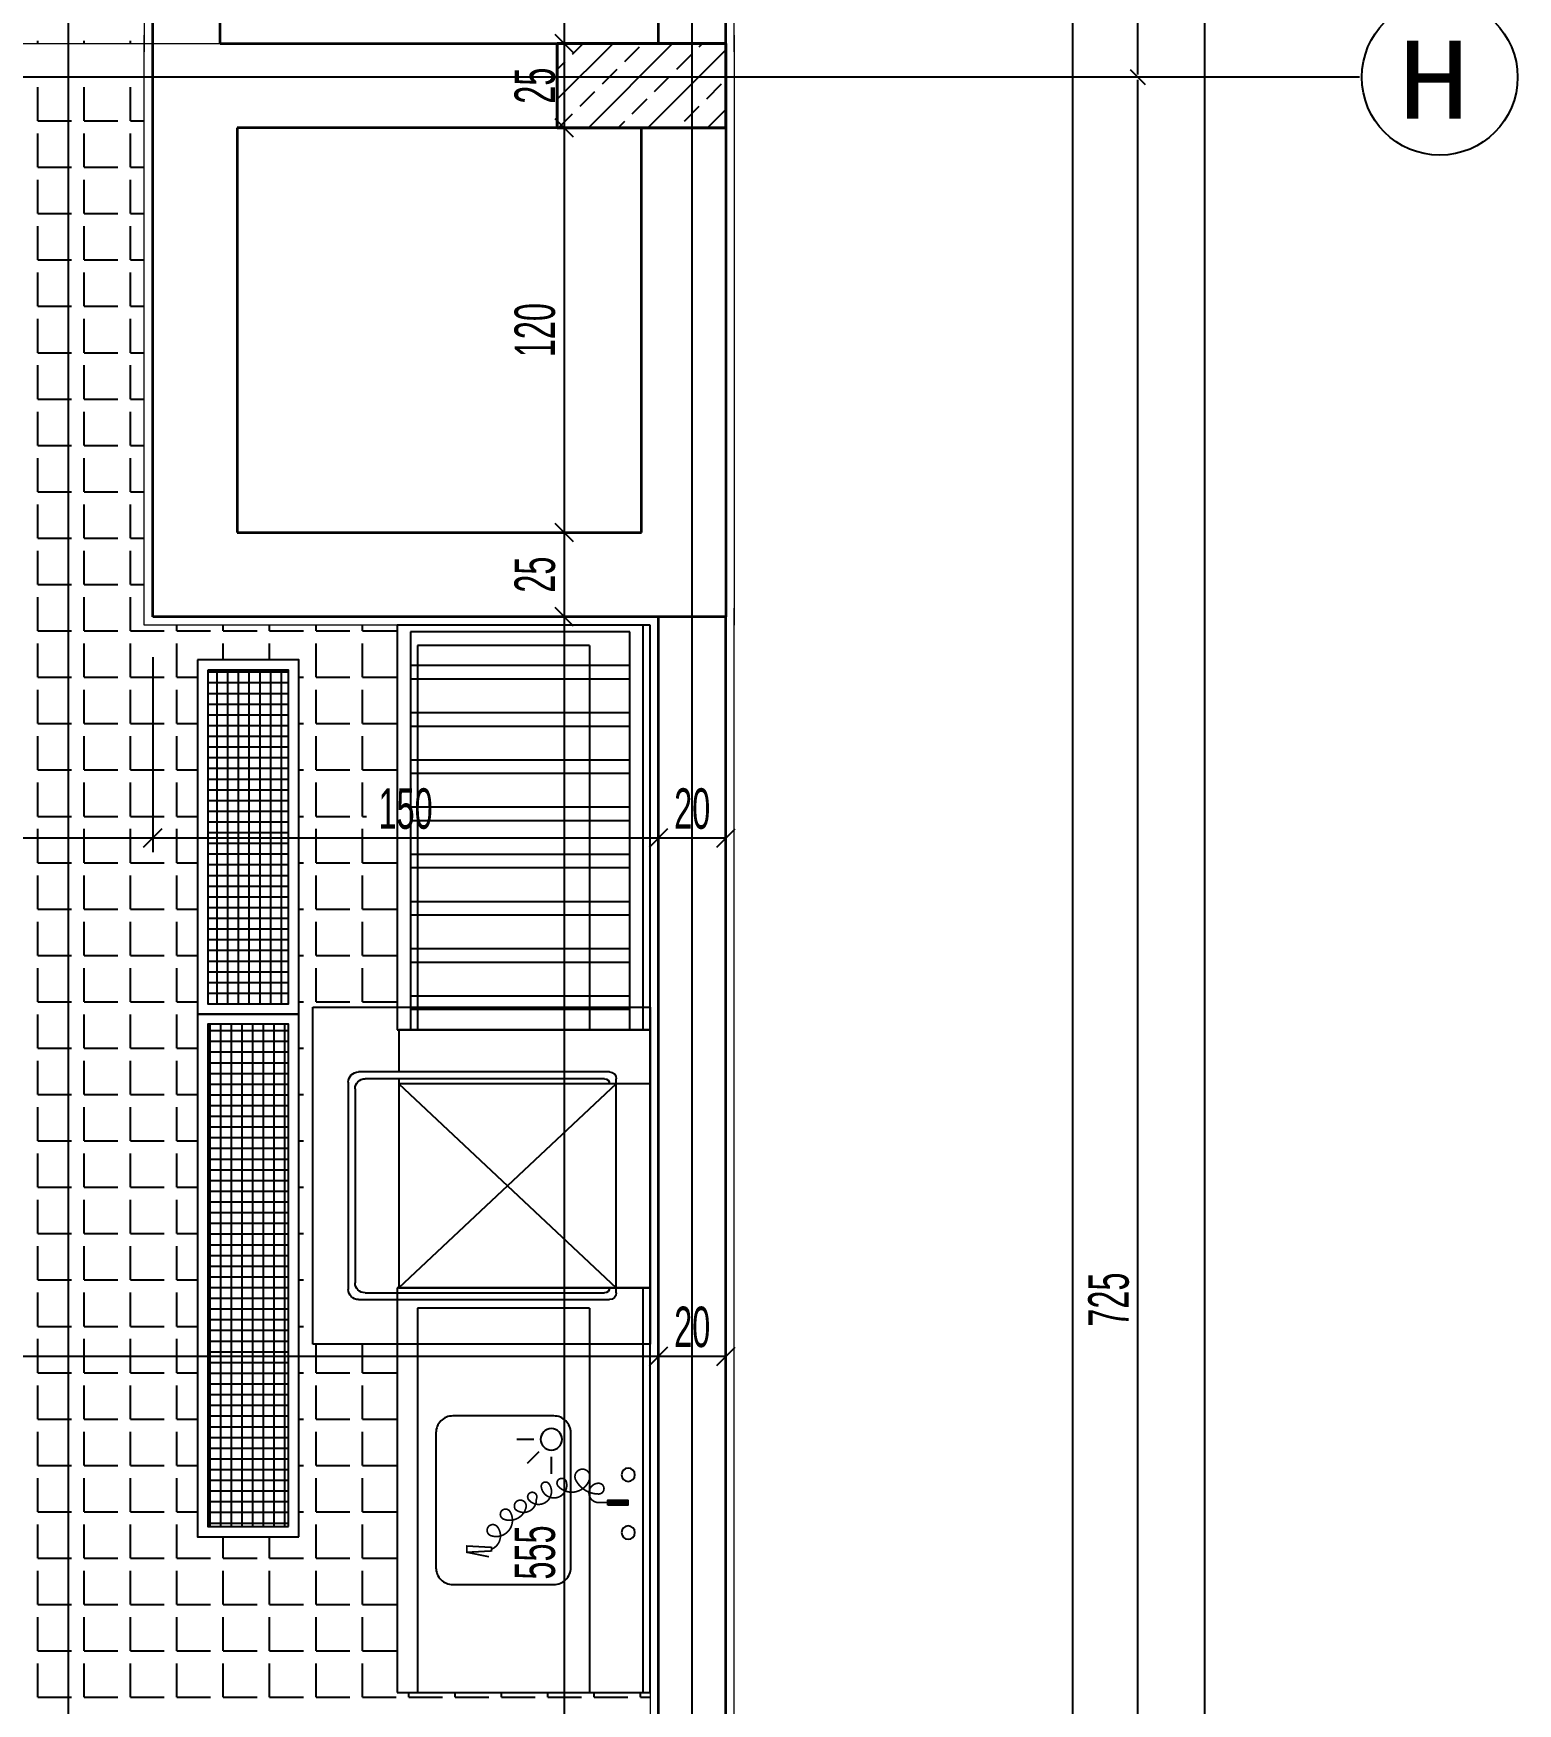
# Model space of a CAD drawing. Header units: inches. Extents: x -7543 to -822, y 102837 to 190349.
# Drawn here: x -835.2475 to -835.1594, y 102837.0292 to 102837.1283 of the extents above; entities that cross this region are included whole.
import ezdxf

# ---------------------------------------------------------------- set-up
doc = ezdxf.new("R2010")
doc.units = ezdxf.units.IN
doc.header["$MEASUREMENT"] = 0
for name, pattern in [('__ZG_T_P__9', [22, 1, -10, 1, -10]), ('DASHDOTX2', [2, 1, -0.5, 0, -0.5]), ('DASHED', [19.05, 12.7, -6.35]), ('DASHED2', [9.525, 6.35, -3.175])]:
    doc.linetypes.add(name, pattern=pattern)
doc.layers.get('0').update_dxf_attribs({"lineweight": 25})
doc.layers.get('Defpoints').update_dxf_attribs({"lineweight": 25})
for name, color, linetype, lineweight in [('AKS', 1, 'Continuous', 25), ('ICOL', 55, 'Continuous', 25), ('İZ DÜŞÜM', 253, 'Continuous', 20), ('KOLON', 2, 'Continuous', 40), ('SIVA', 150, 'Continuous', 15), ('TARAMA', 8, 'Continuous', 25)]:
    doc.layers.add(name, color=color, linetype=linetype, lineweight=lineweight)
doc.layers.add('DUVAR', color=7, linetype='Continuous', lineweight=35, true_color=0xfc4642)
doc.styles.add('ISIM', font='monos.ttf', dxfattribs={"width": 1.1, "height": 200})
doc.styles.add('OLCU', font='tromand.shx', dxfattribs={"width": 0.6, "height": 12})

# ---------------------------------------------------------------- blocks, each defined once
blk = doc.blocks.new('_Oblique')
at = {"color": 0, "linetype": 'ByBlock', "lineweight": -2}
blk.add_line((-0.5, -0.5), (0.5, 0.5), dxfattribs=at)
blk = doc.blocks.new('D')
at = {"layer": 'ICOL'}
for p, q in [((2.83, 2.83), (-2.83, -2.83)), ((0, 3), (0, -25))]:
    blk.add_line(p, q, dxfattribs=at)
blk = doc.blocks.new('E')
at = {"layer": 'ICOL'}
for p, q in [((0, -3), (0, 25)), ((-2.83, -2.83), (2.83, 2.83))]:
    blk.add_line(p, q, dxfattribs=at)
blk = doc.blocks.new('BYM1000')
for p, q in [((0, 0), (76.5, 0)), ((0, -74.5), (0, 0)), ((60.5, 0), (60.5, -74.5)), ((76.5, 0), (76.5, -74.5)), ((-3.5, -86.5), (-3.5, -12)), ((-1.5, -10), (0, -10)), ((-1.5, -84.5), (-1.5, -13.5)), ((0, -10), (60.5, -10)), ((60.5, -74.5), (0, -10)), ((60.5, -10), (0, -74.5)), ((0, -12), (0, -12)), ((60.5, -10), (62, -10)), ((60.5, -12), (60.5, -12)), ((62, -13.5), (62, -84.5)), ((64, -12), (64, -86.5)), ((60.5, -74.5), (0, -74.5)), ((62, -74.5), (60.5, -74.5)), ((76.5, -74.5), (64, -74.5)), ((59, -87.5), (1.5, -87.5)), ((61, -89.5), (-0.5, -89.5))]:
    blk.add_line(p, q)
for centre, radius, start, end in [((-1.5, -12), 2, 90, 180), ((0, -13.5), 1.5, 90, 180), ((60.5, -13.5), 1.5, 0, 90), ((62, -12), 2, 0, 90), ((-0.5, -86.5), 3, 180, 270), ((1.5, -84.5), 3, 180, 270), ((59, -84.5), 3, 270, 0), ((61, -86.5), 3, 270, 0)]:
    blk.add_arc(centre, radius, start, end)
blk = doc.blocks.new('MGT1275')
for p, q in [((0, 75), (120, 75)), ((0, 0), (0, 75)), ((120, 75), (120, 0)), ((0, 73), (120, 73)), ((114, 57), (0, 57)), ((114, 57), (114, 6)), ((69.87, 45.72), (64.87, 45.72)), ((71.38, 42.05), (67.85, 38.51)), ((75.05, 40.53), (75.05, 35.53)), ((114, 6), (0, 6)), ((120, 0), (0, 0))]:
    blk.add_line(p, q)
at = {"const_width": 0.5}
blk.add_lwpolyline([(56.31, 68.39), (56.31, 59.75, 1), (62.03, 59.75, 1), (58.84, 59.75, 0.280167), (62.96, 52.98, 1.478824), (63.36, 57.1, 0.577449), (61.1, 47.79, 1.293458), (62.43, 50.18, 1.060492), (60.96, 42.74, 0.772418), (61.89, 45, 0.971628), (57.11, 39.02, 1.865249), (57.37, 41.28, 0.666045), (54.32, 35.03, 1.5153), (54.85, 38.22, 0.453906), (51.39, 31.57, 1.379367), (53.65, 33.44, 0.703915), (46.47, 27.85, 1.347306), (49.13, 29.71, 0.495906), (42.48, 27.99, -0.321344)], format="xyb", dxfattribs=at)
blk.add_lwpolyline([(55.49, 62.49), (57.05, 62.49), (57.05, 68.41), (55.49, 68.41)], close=True)
blk.add_lwpolyline([(32, 16.5), (32, 46.5, -0.414214), (37, 51.5), (77, 51.5, -0.414214), (82, 46.5), (82, 16.5, -0.414214), (77, 11.5), (37, 11.5, -0.414214)], format="xyb", close=True)
blk.add_lwpolyline([(41.56, 20.7), (40.23, 27.22)], dxfattribs=at)
blk.add_lwpolyline([(41.56, 20.7), (43.42, 20.7), (43.02, 28.01), (41.96, 28.01)], close=True, dxfattribs=at)
for centre, radius in [((47.4, 68.53), 1.99), ((64.55, 68.53), 1.99), ((75.05, 45.72), 3.19)]:
    blk.add_circle(centre, radius)
blk.add_solid([(57.05, 62.49), (55.49, 62.49), (57.05, 68.41), (55.49, 68.41)])
blk = doc.blocks.new('MCTP1275')
for p, q in [((0, 0), (0, 75)), ((0, 75), (120, 75)), ((120, 75), (120, 0)), ((0, 73), (120, 73)), ((114, 57), (0, 57)), ((114, 57), (114, 6)), ((114, 6), (0, 6)), ((120, 0), (0, 0))]:
    blk.add_line(p, q)
at = {"linetype": 'DASHED'}
for p, q in [((0, 69), (118, 69)), ((6, 69), (6, 4)), ((10, 69), (10, 4)), ((20, 69), (20, 4)), ((24, 69), (24, 4)), ((34, 69), (34, 4)), ((38, 69), (38, 4)), ((48, 69), (48, 4)), ((52, 69), (52, 4)), ((62, 69), (62, 4)), ((66, 69), (66, 4)), ((76, 69), (76, 4)), ((80, 69), (80, 4)), ((90, 69), (90, 4)), ((94, 69), (94, 4)), ((104, 69), (104, 4)), ((108, 69), (108, 4)), ((118, 69), (118, 4)), ((118, 4), (0, 4))]:
    blk.add_line(p, q, dxfattribs=at)

msp = doc.modelspace()

# ---------------------------------------------------------------- hatches: boundary and pattern name
at = {"ltscale": 5}
h = msp.add_hatch(dxfattribs=at)
h.set_pattern_fill('NET', color=256, scale=0.0002, angle=-90, style=0)
h.set_pattern_definition([(270, (-838.5239644, 102832.98068994), (0.000635, -1e-19), []), (360, (-838.5239644, 102832.98068994), (2e-19, 0.000635), [])])
h.paths.add_polyline_path([(-835.232332, 102837.090522), (-835.237132, 102837.090522), (-835.237132, 102837.070722), (-835.232332, 102837.070722)])
h = msp.add_hatch(dxfattribs=at)
h.set_pattern_fill('NET', color=256, scale=0.0002, angle=90, style=0)
h.set_pattern_definition([(90, (-831.9375348, 102841.14965097), (-0.000635, 4e-20), []), (180, (-831.9375348, 102841.14965097), (-8e-20, -0.000635), [])])
h.paths.add_polyline_path([(-835.237132, 102837.039722), (-835.232332, 102837.039722), (-835.232332, 102837.069522), (-835.237132, 102837.069522)])

# ---------------------------------------------------------------- linework, layer by layer
for points in [[(-835.237732, 102837.091122), (-835.237732, 102837.070122), (-835.231732, 102837.070122), (-835.231732, 102837.091122)], [(-835.237132, 102837.090522), (-835.237132, 102837.070722), (-835.232332, 102837.070722), (-835.232332, 102837.090522)], [(-835.231732, 102837.039122), (-835.231732, 102837.070122), (-835.237732, 102837.070122), (-835.237732, 102837.039122)], [(-835.232332, 102837.039722), (-835.232332, 102837.069522), (-835.237132, 102837.069522), (-835.237132, 102837.039722)]]:
    msp.add_lwpolyline(points, close=True, dxfattribs=at)
at = {"linetype": 'DASHED2', "ltscale": 2}
msp.add_lwpolyline([(-835.230892, 102837.050534), (-835.230892, 102837.070534), (-835.210892, 102837.070534), (-835.210892, 102837.050534)], close=True, dxfattribs=at)
at = {"layer": 'AKS', "linetype": 'DASHDOTX2', "ltscale": 10}
for p, q in [((-835.245392, 102836.740537), (-835.245392, 102837.226847)), ((-835.208392, 102836.740537), (-835.208392, 102837.226847)), ((-835.168803, 102837.125684), (-835.588892, 102837.125684))]:
    msp.add_line(p, q, dxfattribs=at)
at = {"layer": 'AKS', "color": 0}
msp.add_circle((-835.164048, 102837.125684), 0.00462, dxfattribs=at)
at = {"layer": 'Defpoints', "color": 6}
for p, q in [((-835.236392, 102837.187684), (-835.236392, 102837.127685)), ((-835.236392, 102837.127685), (-835.206392, 102837.127684)), ((-835.206392, 102837.127684), (-835.206392, 102836.777684))]:
    msp.add_line(p, q, dxfattribs=at)
at = {"layer": 'Defpoints', "color": 3}
for p, q in [((-835.240392, 102837.127684), (-835.240392, 102837.183686)), ((-835.240392, 102837.093684), (-835.240392, 102837.127684)), ((-835.236392, 102837.093684), (-835.240392, 102837.093684)), ((-835.230392, 102837.093684), (-835.236392, 102837.093684)), ((-835.216392, 102837.093684), (-835.230392, 102837.093684)), ((-835.210392, 102837.093684), (-835.216392, 102837.093684)), ((-835.210392, 102836.975684), (-835.210392, 102837.093684))]:
    msp.add_line(p, q, dxfattribs=at)
at = {"layer": 'DUVAR'}
for p, q in [((-835.206392, 102837.127685), (-835.206392, 102837.187687)), ((-835.210392, 102837.127685), (-835.210392, 102837.183687)), ((-835.240392, 102837.127685), (-835.240392, 102837.133684)), ((-835.236392, 102837.127685), (-835.236392, 102837.133684)), ((-835.240392, 102837.093684), (-835.240392, 102837.127684)), ((-835.236392, 102837.127684), (-835.216392, 102837.127684)), ((-835.235392, 102837.122684), (-835.235392, 102837.098684)), ((-835.216392, 102837.122684), (-835.235392, 102837.122684)), ((-835.211392, 102837.098684), (-835.211392, 102837.122684)), ((-835.206392, 102837.122684), (-835.206392, 102837.114684)), ((-835.206392, 102837.114684), (-835.206392, 102837.093684)), ((-835.235392, 102837.098684), (-835.230392, 102837.098684)), ((-835.230392, 102837.098685), (-835.216392, 102837.098685)), ((-835.216392, 102837.098684), (-835.211392, 102837.098684)), ((-835.236392, 102837.093684), (-835.240392, 102837.093684)), ((-835.230392, 102837.093684), (-835.236392, 102837.093684)), ((-835.216392, 102837.093684), (-835.230392, 102837.093684)), ((-835.210392, 102837.093684), (-835.216392, 102837.093684)), ((-835.210392, 102836.975684), (-835.210392, 102837.093685)), ((-835.206392, 102837.093684), (-835.210392, 102837.093684)), ((-835.206392, 102836.973684), (-835.206392, 102837.093685))]:
    msp.add_line(p, q, dxfattribs=at)
at = {"layer": 'ICOL'}
for p, q in [((-835.18581, 102836.77784), (-835.18581, 102837.187531)), ((-835.181952, 102837.12584), (-835.181952, 102837.185529)), ((-835.17798, 102836.77984), (-835.17798, 102837.185529)), ((-835.215986, 102837.183686), (-835.215986, 102837.127684)), ((-835.215986, 102837.127684), (-835.215986, 102837.122684)), ((-835.181952, 102836.98084), (-835.181952, 102837.125528)), ((-835.215986, 102837.122684), (-835.215986, 102837.098684)), ((-835.215986, 102837.098684), (-835.215986, 102837.093684)), ((-835.215986, 102837.093684), (-835.215986, 102836.982684)), ((-835.357892, 102837.080563), (-835.240392, 102837.080563)), ((-835.240392, 102837.080563), (-835.210392, 102837.080563)), ((-835.210392, 102837.080563), (-835.206392, 102837.080563)), ((-835.357892, 102837.049821), (-835.210392, 102837.049821)), ((-835.210392, 102837.049821), (-835.206392, 102837.049821))]:
    msp.add_line(p, q, dxfattribs=at)
at = {"layer": 'ICOL', "color": 53}
for p, q in [((-835.217241, 102837.127684), (-835.216826, 102837.127684)), ((-835.217241, 102837.127684), (-835.216826, 102837.127684)), ((-835.217702, 102837.122684), (-835.216826, 102837.122684)), ((-835.217702, 102837.122684), (-835.216826, 102837.122684)), ((-835.216292, 102837.098684), (-835.216826, 102837.098684)), ((-835.216292, 102837.098684), (-835.216826, 102837.098684)), ((-835.215792, 102837.093684), (-835.216826, 102837.093684)), ((-835.215792, 102837.093684), (-835.216826, 102837.093684)), ((-835.240392, 102837.091284), (-835.240392, 102837.079723)), ((-835.240392, 102837.091284), (-835.240392, 102837.079723)), ((-835.210392, 102837.082469), (-835.210392, 102837.081403)), ((-835.210392, 102837.082469), (-835.210392, 102837.081403)), ((-835.206392, 102837.082631), (-835.206392, 102837.081403)), ((-835.210392, 102837.048418), (-835.210392, 102837.050661)), ((-835.210392, 102837.048418), (-835.210392, 102837.050661)), ((-835.206392, 102837.048837), (-835.206392, 102837.050661))]:
    msp.add_line(p, q, dxfattribs=at)
at = {"layer": 'İZ DÜŞÜM', "linetype": '__ZG_T_P__9'}
for p, q in [((-835.418892, 102837.127684), (-835.206392, 102837.127684)), ((-835.206392, 102837.127684), (-835.206392, 102836.777684))]:
    msp.add_line(p, q, dxfattribs=at)
at = {"layer": 'KOLON'}
for p, q in [((-835.216392, 102837.127684), (-835.206392, 102837.127684)), ((-835.216392, 102837.122684), (-835.216392, 102837.127684)), ((-835.216392, 102837.127684), (-835.206392, 102837.127684)), ((-835.206392, 102837.127684), (-835.206392, 102837.122684)), ((-835.206392, 102837.127684), (-835.206392, 102837.122684)), ((-835.211392, 102837.122684), (-835.216392, 102837.122684)), ((-835.206392, 102837.122684), (-835.216392, 102837.122684))]:
    msp.add_line(p, q, dxfattribs=at)
at = {"layer": 'SIVA'}
for p, q in [((-835.205892, 102837.127184), (-835.205892, 102837.188186)), ((-835.240892, 102837.183186), (-835.240892, 102837.127184)), ((-835.240892, 102837.093184), (-835.240892, 102837.128184)), ((-835.205892, 102837.128184), (-835.205892, 102837.114684)), ((-835.205892, 102837.114684), (-835.205892, 102837.093184)), ((-835.205892, 102836.975184), (-835.205892, 102837.094184)), ((-835.236392, 102837.093184), (-835.240892, 102837.093184)), ((-835.216892, 102837.093184), (-835.236392, 102837.093184)), ((-835.210892, 102837.093184), (-835.216892, 102837.093184)), ((-835.210892, 102837.093184), (-835.210892, 102836.976184))]:
    msp.add_line(p, q, dxfattribs=at)
at = {"layer": 'TARAMA'}
for p, q in [((-835.247207, 102837.127684), (-835.247207, 102837.127847)), ((-835.244457, 102837.127684), (-835.244457, 102837.127847)), ((-835.241707, 102837.127684), (-835.241707, 102837.127847)), ((-835.216392, 102837.124378), (-835.213086, 102837.127684)), ((-835.215485, 102837.127053), (-835.214854, 102837.127684)), ((-835.21455, 102837.122684), (-835.20955, 102837.127684)), ((-835.212391, 102837.126611), (-835.211508, 102837.127495)), ((-835.211015, 102837.122684), (-835.206392, 102837.127307)), ((-835.209298, 102837.126169), (-835.208414, 102837.127053)), ((-835.207972, 102837.127495), (-835.207783, 102837.127684)), ((-835.216392, 102837.126146), (-835.215927, 102837.126611)), ((-835.213717, 102837.125285), (-835.212833, 102837.126169)), ((-835.247207, 102837.123097), (-835.247207, 102837.125097)), ((-835.244457, 102837.123097), (-835.244457, 102837.125097)), ((-835.241707, 102837.123097), (-835.241707, 102837.125097)), ((-835.215043, 102837.123959), (-835.214159, 102837.124843)), ((-835.210624, 102837.124843), (-835.20974, 102837.125727)), ((-835.20753, 102837.124401), (-835.206646, 102837.125285)), ((-835.21195, 102837.123517), (-835.211066, 102837.124401)), ((-835.208856, 102837.123075), (-835.207972, 102837.123959)), ((-835.247207, 102837.123097), (-835.245392, 102837.123097)), ((-835.245392, 102837.123097), (-835.245207, 102837.123097)), ((-835.244457, 102837.123097), (-835.242457, 102837.123097)), ((-835.241707, 102837.123097), (-835.240892, 102837.123097)), ((-835.216318, 102837.122684), (-835.215485, 102837.123517)), ((-835.212783, 102837.122684), (-835.212391, 102837.123075)), ((-835.207479, 102837.122684), (-835.206392, 102837.123771)), ((-835.247207, 102837.120347), (-835.247207, 102837.122347)), ((-835.244457, 102837.120347), (-835.244457, 102837.122347)), ((-835.241707, 102837.120347), (-835.241707, 102837.122347)), ((-835.247207, 102837.120347), (-835.245392, 102837.120347)), ((-835.245392, 102837.120347), (-835.245207, 102837.120347)), ((-835.244457, 102837.120347), (-835.242457, 102837.120347)), ((-835.241707, 102837.120347), (-835.240892, 102837.120347)), ((-835.247207, 102837.117597), (-835.247207, 102837.119597)), ((-835.244457, 102837.117597), (-835.244457, 102837.119597)), ((-835.241707, 102837.117597), (-835.241707, 102837.119597)), ((-835.247207, 102837.117597), (-835.245392, 102837.117597)), ((-835.245392, 102837.117597), (-835.245207, 102837.117597)), ((-835.244457, 102837.117597), (-835.242457, 102837.117597)), ((-835.241707, 102837.117597), (-835.240892, 102837.117597)), ((-835.247207, 102837.114847), (-835.247207, 102837.116847)), ((-835.244457, 102837.114847), (-835.244457, 102837.116847)), ((-835.241707, 102837.114847), (-835.241707, 102837.116847)), ((-835.247207, 102837.114847), (-835.245392, 102837.114847)), ((-835.247207, 102837.112097), (-835.247207, 102837.114097)), ((-835.245392, 102837.114847), (-835.245207, 102837.114847)), ((-835.244457, 102837.114847), (-835.242457, 102837.114847)), ((-835.244457, 102837.112097), (-835.244457, 102837.114097)), ((-835.241707, 102837.114847), (-835.240892, 102837.114847)), ((-835.241707, 102837.112097), (-835.241707, 102837.114097)), ((-835.247207, 102837.112097), (-835.245392, 102837.112097)), ((-835.245392, 102837.112097), (-835.245207, 102837.112097)), ((-835.244457, 102837.112097), (-835.242457, 102837.112097)), ((-835.241707, 102837.112097), (-835.240892, 102837.112097)), ((-835.247207, 102837.109347), (-835.247207, 102837.111347)), ((-835.244457, 102837.109347), (-835.244457, 102837.111347)), ((-835.241707, 102837.109347), (-835.241707, 102837.111347)), ((-835.247207, 102837.109347), (-835.245392, 102837.109347)), ((-835.245392, 102837.109347), (-835.245207, 102837.109347)), ((-835.244457, 102837.109347), (-835.242457, 102837.109347)), ((-835.241707, 102837.109347), (-835.240892, 102837.109347)), ((-835.247207, 102837.106597), (-835.247207, 102837.108597)), ((-835.244457, 102837.106597), (-835.244457, 102837.108597)), ((-835.241707, 102837.106597), (-835.241707, 102837.108597)), ((-835.247207, 102837.106597), (-835.245392, 102837.106597)), ((-835.245392, 102837.106597), (-835.245207, 102837.106597)), ((-835.244457, 102837.106597), (-835.242457, 102837.106597)), ((-835.241707, 102837.106597), (-835.240892, 102837.106597)), ((-835.247207, 102837.103847), (-835.247207, 102837.105847)), ((-835.244457, 102837.103847), (-835.244457, 102837.105847)), ((-835.241707, 102837.103847), (-835.241707, 102837.105847)), ((-835.247207, 102837.103847), (-835.245392, 102837.103847)), ((-835.247207, 102837.101097), (-835.247207, 102837.103097)), ((-835.245392, 102837.103847), (-835.245207, 102837.103847)), ((-835.244457, 102837.103847), (-835.242457, 102837.103847)), ((-835.244457, 102837.101097), (-835.244457, 102837.103097)), ((-835.241707, 102837.103847), (-835.240892, 102837.103847)), ((-835.241707, 102837.101097), (-835.241707, 102837.103097)), ((-835.247207, 102837.101097), (-835.245392, 102837.101097)), ((-835.245392, 102837.101097), (-835.245207, 102837.101097)), ((-835.244457, 102837.101097), (-835.242457, 102837.101097)), ((-835.241707, 102837.101097), (-835.240892, 102837.101097)), ((-835.247207, 102837.098347), (-835.247207, 102837.100347)), ((-835.244457, 102837.098347), (-835.244457, 102837.100347)), ((-835.241707, 102837.098347), (-835.241707, 102837.100347)), ((-835.247207, 102837.098347), (-835.245392, 102837.098347)), ((-835.245392, 102837.098347), (-835.245207, 102837.098347)), ((-835.244457, 102837.098347), (-835.242457, 102837.098347)), ((-835.241707, 102837.098347), (-835.240892, 102837.098347)), ((-835.247207, 102837.095597), (-835.247207, 102837.097597)), ((-835.244457, 102837.095597), (-835.244457, 102837.097597)), ((-835.241707, 102837.095597), (-835.241707, 102837.097597)), ((-835.247207, 102837.095597), (-835.245392, 102837.095597)), ((-835.245392, 102837.095597), (-835.245207, 102837.095597)), ((-835.244457, 102837.095597), (-835.242457, 102837.095597)), ((-835.241707, 102837.095597), (-835.240892, 102837.095597)), ((-835.247207, 102837.092847), (-835.247207, 102837.094847)), ((-835.244457, 102837.092847), (-835.244457, 102837.094847)), ((-835.241707, 102837.092847), (-835.241707, 102837.094847)), ((-835.238957, 102837.092847), (-835.238957, 102837.093184)), ((-835.236207, 102837.092847), (-835.236207, 102837.093184)), ((-835.233457, 102837.092847), (-835.233457, 102837.093184)), ((-835.230707, 102837.092847), (-835.230707, 102837.093184)), ((-835.227957, 102837.092847), (-835.227957, 102837.093184)), ((-835.247207, 102837.092847), (-835.245392, 102837.092847)), ((-835.247207, 102837.090097), (-835.247207, 102837.092097)), ((-835.245392, 102837.092847), (-835.245207, 102837.092847)), ((-835.244457, 102837.092847), (-835.242457, 102837.092847)), ((-835.244457, 102837.090097), (-835.244457, 102837.092097)), ((-835.241707, 102837.092847), (-835.239707, 102837.092847)), ((-835.241707, 102837.090097), (-835.241707, 102837.092097)), ((-835.238957, 102837.092847), (-835.236957, 102837.092847)), ((-835.238957, 102837.090097), (-835.238957, 102837.092097)), ((-835.236207, 102837.092847), (-835.234207, 102837.092847)), ((-835.236207, 102837.091122), (-835.236207, 102837.092097)), ((-835.233457, 102837.092847), (-835.231457, 102837.092847)), ((-835.233457, 102837.091122), (-835.233457, 102837.092097)), ((-835.230707, 102837.092847), (-835.228707, 102837.092847)), ((-835.230707, 102837.090097), (-835.230707, 102837.092097)), ((-835.227957, 102837.092847), (-835.225957, 102837.092847)), ((-835.227957, 102837.090097), (-835.227957, 102837.092097)), ((-835.247207, 102837.090097), (-835.245392, 102837.090097)), ((-835.247207, 102837.087347), (-835.247207, 102837.089347)), ((-835.245392, 102837.090097), (-835.245207, 102837.090097)), ((-835.244457, 102837.090097), (-835.242457, 102837.090097)), ((-835.244457, 102837.087347), (-835.244457, 102837.089347)), ((-835.241707, 102837.090097), (-835.239707, 102837.090097)), ((-835.241707, 102837.087347), (-835.241707, 102837.089347)), ((-835.238957, 102837.090097), (-835.237732, 102837.090097)), ((-835.238957, 102837.087347), (-835.238957, 102837.089347)), ((-835.231732, 102837.090097), (-835.231457, 102837.090097)), ((-835.230707, 102837.090097), (-835.228707, 102837.090097)), ((-835.230707, 102837.087347), (-835.230707, 102837.089347)), ((-835.227957, 102837.090097), (-835.225957, 102837.090097)), ((-835.227957, 102837.087347), (-835.227957, 102837.089347)), ((-835.247207, 102837.087347), (-835.245392, 102837.087347)), ((-835.245392, 102837.087347), (-835.245207, 102837.087347)), ((-835.244457, 102837.087347), (-835.242457, 102837.087347)), ((-835.241707, 102837.087347), (-835.239707, 102837.087347)), ((-835.238957, 102837.087347), (-835.237732, 102837.087347)), ((-835.231732, 102837.087347), (-835.231457, 102837.087347)), ((-835.230707, 102837.087347), (-835.228707, 102837.087347)), ((-835.227957, 102837.087347), (-835.225957, 102837.087347)), ((-835.247207, 102837.084597), (-835.247207, 102837.086597)), ((-835.244457, 102837.084597), (-835.244457, 102837.086597)), ((-835.241707, 102837.084597), (-835.241707, 102837.086597)), ((-835.238957, 102837.084597), (-835.238957, 102837.086597)), ((-835.230707, 102837.084597), (-835.230707, 102837.086597)), ((-835.227957, 102837.084597), (-835.227957, 102837.086597)), ((-835.247207, 102837.084597), (-835.245392, 102837.084597)), ((-835.245392, 102837.084597), (-835.245207, 102837.084597)), ((-835.244457, 102837.084597), (-835.242457, 102837.084597)), ((-835.241707, 102837.084597), (-835.239707, 102837.084597)), ((-835.238957, 102837.084597), (-835.237732, 102837.084597)), ((-835.231732, 102837.084597), (-835.231457, 102837.084597)), ((-835.230707, 102837.084597), (-835.228707, 102837.084597)), ((-835.227957, 102837.084597), (-835.225957, 102837.084597)), ((-835.247207, 102837.081847), (-835.247207, 102837.083847)), ((-835.244457, 102837.081847), (-835.244457, 102837.083847)), ((-835.241707, 102837.081847), (-835.241707, 102837.083847)), ((-835.238957, 102837.081847), (-835.238957, 102837.083847)), ((-835.230707, 102837.081847), (-835.230707, 102837.083847)), ((-835.227957, 102837.081847), (-835.227957, 102837.083847)), ((-835.247207, 102837.081847), (-835.245392, 102837.081847)), ((-835.245392, 102837.081847), (-835.245207, 102837.081847)), ((-835.244457, 102837.081847), (-835.242457, 102837.081847)), ((-835.241707, 102837.081847), (-835.239707, 102837.081847)), ((-835.238957, 102837.081847), (-835.237732, 102837.081847)), ((-835.231732, 102837.081847), (-835.231457, 102837.081847)), ((-835.230707, 102837.081847), (-835.228707, 102837.081847)), ((-835.227957, 102837.081847), (-835.227706, 102837.081847)), ((-835.247207, 102837.079097), (-835.247207, 102837.081097)), ((-835.244457, 102837.079097), (-835.244457, 102837.081097)), ((-835.241707, 102837.079097), (-835.241707, 102837.081097)), ((-835.238957, 102837.079097), (-835.238957, 102837.081097)), ((-835.230707, 102837.079097), (-835.230707, 102837.081097)), ((-835.227957, 102837.079097), (-835.227957, 102837.081097)), ((-835.247207, 102837.079097), (-835.245392, 102837.079097)), ((-835.247207, 102837.076347), (-835.247207, 102837.078347)), ((-835.245392, 102837.079097), (-835.245207, 102837.079097)), ((-835.244457, 102837.079097), (-835.242457, 102837.079097)), ((-835.244457, 102837.076347), (-835.244457, 102837.078347)), ((-835.241707, 102837.079097), (-835.239707, 102837.079097)), ((-835.241707, 102837.076347), (-835.241707, 102837.078347)), ((-835.238957, 102837.079097), (-835.237732, 102837.079097)), ((-835.238957, 102837.076347), (-835.238957, 102837.078347)), ((-835.231732, 102837.079097), (-835.231457, 102837.079097)), ((-835.230707, 102837.079097), (-835.228707, 102837.079097)), ((-835.230707, 102837.076347), (-835.230707, 102837.078347)), ((-835.227957, 102837.079097), (-835.225957, 102837.079097)), ((-835.227957, 102837.076347), (-835.227957, 102837.078347)), ((-835.247207, 102837.076347), (-835.245392, 102837.076347)), ((-835.245392, 102837.076347), (-835.245207, 102837.076347)), ((-835.244457, 102837.076347), (-835.242457, 102837.076347)), ((-835.241707, 102837.076347), (-835.239707, 102837.076347)), ((-835.238957, 102837.076347), (-835.237732, 102837.076347)), ((-835.231732, 102837.076347), (-835.231457, 102837.076347)), ((-835.230707, 102837.076347), (-835.228707, 102837.076347)), ((-835.227957, 102837.076347), (-835.225957, 102837.076347)), ((-835.247207, 102837.073597), (-835.247207, 102837.075597)), ((-835.244457, 102837.073597), (-835.244457, 102837.075597)), ((-835.241707, 102837.073597), (-835.241707, 102837.075597)), ((-835.238957, 102837.073597), (-835.238957, 102837.075597)), ((-835.230707, 102837.073597), (-835.230707, 102837.075597)), ((-835.227957, 102837.073597), (-835.227957, 102837.075597)), ((-835.247207, 102837.073597), (-835.245392, 102837.073597)), ((-835.245392, 102837.073597), (-835.245207, 102837.073597)), ((-835.244457, 102837.073597), (-835.242457, 102837.073597)), ((-835.241707, 102837.073597), (-835.239707, 102837.073597)), ((-835.238957, 102837.073597), (-835.237732, 102837.073597)), ((-835.231732, 102837.073597), (-835.231457, 102837.073597)), ((-835.230707, 102837.073597), (-835.228707, 102837.073597)), ((-835.227957, 102837.073597), (-835.225957, 102837.073597)), ((-835.247207, 102837.070847), (-835.247207, 102837.072847)), ((-835.244457, 102837.070847), (-835.244457, 102837.072847)), ((-835.241707, 102837.070847), (-835.241707, 102837.072847)), ((-835.238957, 102837.070847), (-835.238957, 102837.072847)), ((-835.230707, 102837.070847), (-835.230707, 102837.072847)), ((-835.227957, 102837.070847), (-835.227957, 102837.072847)), ((-835.247207, 102837.070847), (-835.245392, 102837.070847)), ((-835.245392, 102837.070847), (-835.245207, 102837.070847)), ((-835.244457, 102837.070847), (-835.242457, 102837.070847)), ((-835.241707, 102837.070847), (-835.239707, 102837.070847)), ((-835.238957, 102837.070847), (-835.237732, 102837.070847)), ((-835.231732, 102837.070847), (-835.231457, 102837.070847)), ((-835.230707, 102837.070847), (-835.228707, 102837.070847)), ((-835.227957, 102837.070847), (-835.225957, 102837.070847)), ((-835.247207, 102837.068097), (-835.247207, 102837.070097)), ((-835.244457, 102837.068097), (-835.244457, 102837.070097)), ((-835.241707, 102837.068097), (-835.241707, 102837.070097)), ((-835.238957, 102837.068097), (-835.238957, 102837.070097)), ((-835.247207, 102837.068097), (-835.245392, 102837.068097)), ((-835.247207, 102837.065347), (-835.247207, 102837.067347)), ((-835.245392, 102837.068097), (-835.245207, 102837.068097)), ((-835.244457, 102837.068097), (-835.242457, 102837.068097)), ((-835.244457, 102837.065347), (-835.244457, 102837.067347)), ((-835.241707, 102837.068097), (-835.239707, 102837.068097)), ((-835.241707, 102837.065347), (-835.241707, 102837.067347)), ((-835.238957, 102837.068097), (-835.237732, 102837.068097)), ((-835.238957, 102837.065347), (-835.238957, 102837.067347)), ((-835.231732, 102837.068097), (-835.231457, 102837.068097)), ((-835.247207, 102837.065347), (-835.245392, 102837.065347)), ((-835.245392, 102837.065347), (-835.245207, 102837.065347)), ((-835.244457, 102837.065347), (-835.242457, 102837.065347)), ((-835.241707, 102837.065347), (-835.239707, 102837.065347)), ((-835.238957, 102837.065347), (-835.237732, 102837.065347)), ((-835.231732, 102837.065347), (-835.231457, 102837.065347)), ((-835.247207, 102837.062597), (-835.247207, 102837.064597)), ((-835.244457, 102837.062597), (-835.244457, 102837.064597)), ((-835.241707, 102837.062597), (-835.241707, 102837.064597)), ((-835.238957, 102837.062597), (-835.238957, 102837.064597)), ((-835.247207, 102837.062597), (-835.245392, 102837.062597)), ((-835.245392, 102837.062597), (-835.245207, 102837.062597)), ((-835.244457, 102837.062597), (-835.242457, 102837.062597)), ((-835.241707, 102837.062597), (-835.239707, 102837.062597)), ((-835.238957, 102837.062597), (-835.237732, 102837.062597)), ((-835.231732, 102837.062597), (-835.231457, 102837.062597)), ((-835.247207, 102837.059847), (-835.247207, 102837.061847)), ((-835.244457, 102837.059847), (-835.244457, 102837.061847)), ((-835.241707, 102837.059847), (-835.241707, 102837.061847)), ((-835.238957, 102837.059847), (-835.238957, 102837.061847)), ((-835.247207, 102837.059847), (-835.245392, 102837.059847)), ((-835.245392, 102837.059847), (-835.245207, 102837.059847)), ((-835.244457, 102837.059847), (-835.242457, 102837.059847)), ((-835.241707, 102837.059847), (-835.239707, 102837.059847)), ((-835.238957, 102837.059847), (-835.237732, 102837.059847)), ((-835.231732, 102837.059847), (-835.231457, 102837.059847)), ((-835.247207, 102837.057097), (-835.247207, 102837.059097)), ((-835.244457, 102837.057097), (-835.244457, 102837.059097)), ((-835.241707, 102837.057097), (-835.241707, 102837.059097)), ((-835.238957, 102837.057097), (-835.238957, 102837.059097)), ((-835.247207, 102837.057097), (-835.245392, 102837.057097)), ((-835.245392, 102837.057097), (-835.245207, 102837.057097)), ((-835.244457, 102837.057097), (-835.242457, 102837.057097)), ((-835.241707, 102837.057097), (-835.239707, 102837.057097)), ((-835.238957, 102837.057097), (-835.237732, 102837.057097)), ((-835.231732, 102837.057097), (-835.231457, 102837.057097)), ((-835.247207, 102837.054347), (-835.247207, 102837.056347)), ((-835.244457, 102837.054347), (-835.244457, 102837.056347)), ((-835.241707, 102837.054347), (-835.241707, 102837.056347)), ((-835.238957, 102837.054347), (-835.238957, 102837.056347)), ((-835.247207, 102837.054347), (-835.245392, 102837.054347)), ((-835.247207, 102837.051597), (-835.247207, 102837.053597)), ((-835.245392, 102837.054347), (-835.245207, 102837.054347)), ((-835.244457, 102837.054347), (-835.242457, 102837.054347)), ((-835.244457, 102837.051597), (-835.244457, 102837.053597)), ((-835.241707, 102837.054347), (-835.239707, 102837.054347)), ((-835.241707, 102837.051597), (-835.241707, 102837.053597)), ((-835.238957, 102837.054347), (-835.237732, 102837.054347)), ((-835.238957, 102837.051597), (-835.238957, 102837.053597)), ((-835.231732, 102837.054347), (-835.231457, 102837.054347)), ((-835.247207, 102837.051597), (-835.245392, 102837.051597)), ((-835.245392, 102837.051597), (-835.245207, 102837.051597)), ((-835.244457, 102837.051597), (-835.242457, 102837.051597)), ((-835.241707, 102837.051597), (-835.239707, 102837.051597)), ((-835.238957, 102837.051597), (-835.237732, 102837.051597)), ((-835.231732, 102837.051597), (-835.231457, 102837.051597)), ((-835.247207, 102837.048847), (-835.247207, 102837.050847)), ((-835.244457, 102837.048847), (-835.244457, 102837.050847)), ((-835.241707, 102837.048847), (-835.241707, 102837.050847)), ((-835.238957, 102837.048847), (-835.238957, 102837.050847)), ((-835.230707, 102837.048847), (-835.230707, 102837.050534)), ((-835.227957, 102837.048847), (-835.227957, 102837.050534)), ((-835.247207, 102837.048847), (-835.245392, 102837.048847)), ((-835.245392, 102837.048847), (-835.245207, 102837.048847)), ((-835.244457, 102837.048847), (-835.242457, 102837.048847)), ((-835.241707, 102837.048847), (-835.239707, 102837.048847)), ((-835.238957, 102837.048847), (-835.237732, 102837.048847)), ((-835.231732, 102837.048847), (-835.231457, 102837.048847)), ((-835.230707, 102837.048847), (-835.228707, 102837.048847)), ((-835.227957, 102837.048847), (-835.225957, 102837.048847)), ((-835.247207, 102837.046097), (-835.247207, 102837.048097)), ((-835.244457, 102837.046097), (-835.244457, 102837.048097)), ((-835.241707, 102837.046097), (-835.241707, 102837.048097)), ((-835.238957, 102837.046097), (-835.238957, 102837.048097)), ((-835.230707, 102837.046097), (-835.230707, 102837.048097)), ((-835.227957, 102837.046097), (-835.227957, 102837.048097)), ((-835.247207, 102837.046097), (-835.245392, 102837.046097)), ((-835.245392, 102837.046097), (-835.245207, 102837.046097)), ((-835.244457, 102837.046097), (-835.242457, 102837.046097)), ((-835.241707, 102837.046097), (-835.239707, 102837.046097)), ((-835.238957, 102837.046097), (-835.237732, 102837.046097)), ((-835.231732, 102837.046097), (-835.231457, 102837.046097)), ((-835.230707, 102837.046097), (-835.228707, 102837.046097)), ((-835.227957, 102837.046097), (-835.225957, 102837.046097)), ((-835.247207, 102837.043347), (-835.247207, 102837.045347)), ((-835.244457, 102837.043347), (-835.244457, 102837.045347)), ((-835.241707, 102837.043347), (-835.241707, 102837.045347)), ((-835.238957, 102837.043347), (-835.238957, 102837.045347)), ((-835.230707, 102837.043347), (-835.230707, 102837.045347)), ((-835.227957, 102837.043347), (-835.227957, 102837.045347)), ((-835.247207, 102837.043347), (-835.245392, 102837.043347)), ((-835.247207, 102837.040597), (-835.247207, 102837.042597)), ((-835.245392, 102837.043347), (-835.245207, 102837.043347)), ((-835.244457, 102837.043347), (-835.242457, 102837.043347)), ((-835.244457, 102837.040597), (-835.244457, 102837.042597)), ((-835.241707, 102837.043347), (-835.239707, 102837.043347)), ((-835.241707, 102837.040597), (-835.241707, 102837.042597)), ((-835.238957, 102837.043347), (-835.237732, 102837.043347)), ((-835.238957, 102837.040597), (-835.238957, 102837.042597)), ((-835.231732, 102837.043347), (-835.231457, 102837.043347)), ((-835.230707, 102837.043347), (-835.228707, 102837.043347)), ((-835.230707, 102837.040597), (-835.230707, 102837.042597)), ((-835.227957, 102837.043347), (-835.225957, 102837.043347)), ((-835.227957, 102837.040597), (-835.227957, 102837.042597)), ((-835.247207, 102837.040597), (-835.245392, 102837.040597)), ((-835.245392, 102837.040597), (-835.245207, 102837.040597)), ((-835.244457, 102837.040597), (-835.242457, 102837.040597)), ((-835.241707, 102837.040597), (-835.239707, 102837.040597)), ((-835.238957, 102837.040597), (-835.237732, 102837.040597)), ((-835.231732, 102837.040597), (-835.231457, 102837.040597)), ((-835.230707, 102837.040597), (-835.228707, 102837.040597)), ((-835.227957, 102837.040597), (-835.225957, 102837.040597)), ((-835.247207, 102837.037847), (-835.247207, 102837.039847)), ((-835.244457, 102837.037847), (-835.244457, 102837.039847)), ((-835.241707, 102837.037847), (-835.241707, 102837.039847)), ((-835.238957, 102837.037847), (-835.238957, 102837.039847)), ((-835.230707, 102837.037847), (-835.230707, 102837.039847)), ((-835.227957, 102837.037847), (-835.227957, 102837.039847)), ((-835.236207, 102837.037847), (-835.236207, 102837.039122)), ((-835.233457, 102837.037847), (-835.233457, 102837.039122)), ((-835.247207, 102837.037847), (-835.245392, 102837.037847)), ((-835.245392, 102837.037847), (-835.245207, 102837.037847)), ((-835.244457, 102837.037847), (-835.242457, 102837.037847)), ((-835.241707, 102837.037847), (-835.239707, 102837.037847)), ((-835.238957, 102837.037847), (-835.236957, 102837.037847)), ((-835.236207, 102837.037847), (-835.234207, 102837.037847)), ((-835.233457, 102837.037847), (-835.231457, 102837.037847)), ((-835.230707, 102837.037847), (-835.228707, 102837.037847)), ((-835.227957, 102837.037847), (-835.225957, 102837.037847)), ((-835.247207, 102837.035097), (-835.247207, 102837.037097)), ((-835.244457, 102837.035097), (-835.244457, 102837.037097)), ((-835.241707, 102837.035097), (-835.241707, 102837.037097)), ((-835.238957, 102837.035097), (-835.238957, 102837.037097)), ((-835.236207, 102837.035097), (-835.236207, 102837.037097)), ((-835.233457, 102837.035097), (-835.233457, 102837.037097)), ((-835.230707, 102837.035097), (-835.230707, 102837.037097)), ((-835.227957, 102837.035097), (-835.227957, 102837.037097)), ((-835.247207, 102837.035097), (-835.245392, 102837.035097)), ((-835.245392, 102837.035097), (-835.245207, 102837.035097)), ((-835.244457, 102837.035097), (-835.242457, 102837.035097)), ((-835.241707, 102837.035097), (-835.239707, 102837.035097)), ((-835.238957, 102837.035097), (-835.236957, 102837.035097)), ((-835.236207, 102837.035097), (-835.234207, 102837.035097)), ((-835.233457, 102837.035097), (-835.231457, 102837.035097)), ((-835.230707, 102837.035097), (-835.228707, 102837.035097)), ((-835.227957, 102837.035097), (-835.225957, 102837.035097)), ((-835.247207, 102837.032347), (-835.247207, 102837.034347)), ((-835.244457, 102837.032347), (-835.244457, 102837.034347)), ((-835.241707, 102837.032347), (-835.241707, 102837.034347)), ((-835.238957, 102837.032347), (-835.238957, 102837.034347)), ((-835.236207, 102837.032347), (-835.236207, 102837.034347)), ((-835.233457, 102837.032347), (-835.233457, 102837.034347)), ((-835.230707, 102837.032347), (-835.230707, 102837.034347)), ((-835.227957, 102837.032347), (-835.227957, 102837.034347)), ((-835.247207, 102837.032347), (-835.245392, 102837.032347)), ((-835.245392, 102837.032347), (-835.245207, 102837.032347)), ((-835.244457, 102837.032347), (-835.242457, 102837.032347)), ((-835.241707, 102837.032347), (-835.239707, 102837.032347)), ((-835.238957, 102837.032347), (-835.236957, 102837.032347)), ((-835.236207, 102837.032347), (-835.234207, 102837.032347)), ((-835.233457, 102837.032347), (-835.231457, 102837.032347)), ((-835.230707, 102837.032347), (-835.228707, 102837.032347)), ((-835.227957, 102837.032347), (-835.225957, 102837.032347)), ((-835.247207, 102837.029597), (-835.247207, 102837.031597)), ((-835.244457, 102837.029597), (-835.244457, 102837.031597)), ((-835.241707, 102837.029597), (-835.241707, 102837.031597)), ((-835.238957, 102837.029597), (-835.238957, 102837.031597)), ((-835.236207, 102837.029597), (-835.236207, 102837.031597)), ((-835.233457, 102837.029597), (-835.233457, 102837.031597)), ((-835.230707, 102837.029597), (-835.230707, 102837.031597)), ((-835.227957, 102837.029597), (-835.227957, 102837.031597)), ((-835.225207, 102837.029597), (-835.225207, 102837.029884)), ((-835.222457, 102837.029597), (-835.222457, 102837.029884)), ((-835.219707, 102837.029597), (-835.219707, 102837.029884)), ((-835.216957, 102837.029597), (-835.216957, 102837.029884)), ((-835.214207, 102837.029597), (-835.214207, 102837.029884)), ((-835.211457, 102837.029597), (-835.211457, 102837.029884)), ((-835.247207, 102837.029597), (-835.245392, 102837.029597)), ((-835.245392, 102837.029597), (-835.245207, 102837.029597)), ((-835.244457, 102837.029597), (-835.242457, 102837.029597)), ((-835.241707, 102837.029597), (-835.239707, 102837.029597)), ((-835.238957, 102837.029597), (-835.236957, 102837.029597)), ((-835.236207, 102837.029597), (-835.234207, 102837.029597)), ((-835.233457, 102837.029597), (-835.231457, 102837.029597)), ((-835.230707, 102837.029597), (-835.228707, 102837.029597)), ((-835.227957, 102837.029597), (-835.225957, 102837.029597)), ((-835.225207, 102837.029597), (-835.223207, 102837.029597)), ((-835.222457, 102837.029597), (-835.220457, 102837.029597)), ((-835.219707, 102837.029597), (-835.217707, 102837.029597)), ((-835.216957, 102837.029597), (-835.214957, 102837.029597)), ((-835.214207, 102837.029597), (-835.212207, 102837.029597)), ((-835.211457, 102837.029597), (-835.210892, 102837.029597))]:
    msp.add_line(p, q, dxfattribs=at)

# ---------------------------------------------------------------- block references
at = {"ltscale": 5, "extrusion": (0, 0, -1), "xscale": 0.000199999994947575, "yscale": 0.000199999994947575, "zscale": -0.0002, "rotation": 90}
for name, p in [('MCTP1275', (835.225892, 102837.069184)), ('BYM1000', (835.210892, 102837.053884)), ('MGT1275', (835.225892, 102837.029884))]:
    msp.add_blockref(name, p, dxfattribs=at)
at = {"layer": 'ICOL'}
for name, p, xscale, yscale, zscale, rotation in [('_Oblique', (-835.215986, 102837.127684), 0.001080000001820736, 0.001080000001820736, 0.001080000001820736, 90), ('_Oblique', (-835.215986, 102837.127684), 0.001080000001820736, 0.001080000001820736, 0.001080000001820736, 270), ('D', (-835.181952, 102837.125684), 0.000155999994603917, 0.000155999994603917, 0.000155999994603917, 270), ('E', (-835.181952, 102837.125684), 0.000155999994603917, 0.000155999994603917, 0.000155999994603917, 90), ('_Oblique', (-835.215986, 102837.122684), 0.001080000001820736, 0.001080000001820736, 0.001080000001820736, 90), ('_Oblique', (-835.215986, 102837.122684), 0.001080000001820736, 0.001080000001820736, 0.001080000001820736, 270), ('_Oblique', (-835.215986, 102837.098684), 0.001080000001820736, 0.001080000001820736, 0.001080000001820736, 90), ('_Oblique', (-835.215986, 102837.098684), 0.001080000001820736, 0.001080000001820736, 0.001080000001820736, 270), ('_Oblique', (-835.215986, 102837.093684), 0.001080000001820736, 0.001080000001820736, 0.001080000001820736, 90), ('_Oblique', (-835.215986, 102837.093684), 0.001080000001820736, 0.001080000001820736, 0.001080000001820736, 270), ('_Oblique', (-835.240392, 102837.080563), 0.001080000000001746, 0.001080000000001746, 0.001080000000001746, 180), ('_Oblique', (-835.210392, 102837.080563), 0.001080000000001746, 0.001080000000001746, 0.001080000000001746, 180), ('_Oblique', (-835.210392, 102837.049821), 0.001080000000001746, 0.001080000000001746, 0.001080000000001746, 180)]:
    msp.add_blockref(name, p, dxfattribs=dict(at, xscale=xscale, yscale=yscale, zscale=zscale, rotation=rotation))
at = {"layer": 'ICOL', "xscale": 0.001080000000001746, "yscale": 0.001080000000001746, "zscale": 0.001080000000001746}
for p in [(-835.240392, 102837.080563), (-835.210392, 102837.080563), (-835.206392, 102837.080563), (-835.210392, 102837.049821), (-835.206392, 102837.049821)]:
    msp.add_blockref('_Oblique', p, dxfattribs=at)

# ---------------------------------------------------------------- texts
at = {"layer": 'AKS', "style": 'ISIM', "width": 1.1}
msp.add_text('H', height=0.00462, dxfattribs=at).set_placement((-835.166549, 102837.123232))
at = {"layer": 'ICOL', "char_height": 0.0024, "attachment_point": 5, "rotation": 90, "style": 'OLCU'}
for s, insert in [('\\A1;25', (-835.217714, 102837.125184)), ('\\A1;120', (-835.217714, 102837.110684)), ('\\A1;25', (-835.217714, 102837.096184)), ('\\A1;725', (-835.18368, 102837.053184)), ('\\A1;555', (-835.217714, 102837.038184))]:
    msp.add_mtext(s, dxfattribs=dict(at, insert=insert))
at = {"layer": 'ICOL', "char_height": 0.0024, "attachment_point": 5, "style": 'OLCU'}
for s, insert in [('\\A1;150', (-835.225392, 102837.082291)), ('\\A1;20', (-835.208392, 102837.082291)), ('\\A1;20', (-835.208392, 102837.051549))]:
    msp.add_mtext(s, dxfattribs=dict(at, insert=insert))

doc.saveas('drawing.dxf')
